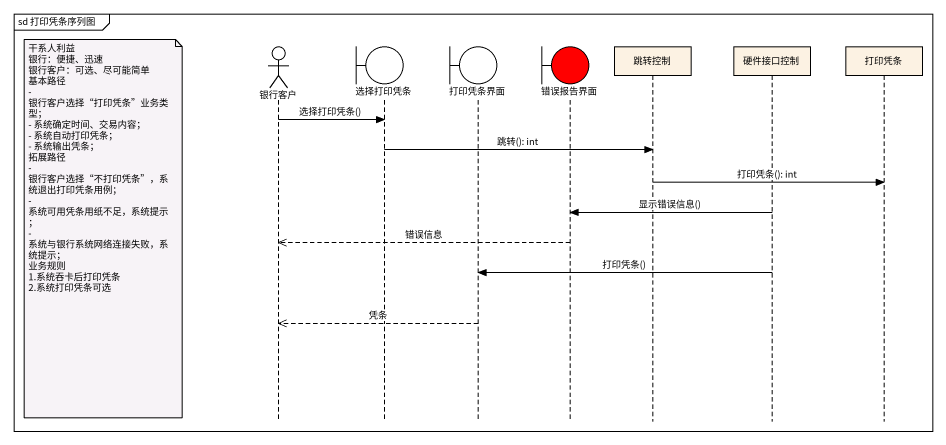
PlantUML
@startuml
mainframe sd 打印凭条序列图
hide footbox
actor 银行客户
boundary 选择打印凭条
boundary 打印凭条界面
boundary 错误报告界面 #FF0000
participant 跳转控制
participant 硬件接口控制
participant 打印凭条

银行客户 -> 选择打印凭条 : 选择打印凭条()
选择打印凭条 -> 跳转控制 : 跳转(): int
跳转控制 -> 打印凭条 : 打印凭条(): int
硬件接口控制 -> 错误报告界面 : 显示错误信息()
note left of 银行客户
  干系人利益
  银行：便捷、迅速
  银行客户：可选、尽可能简单
  基本路径
  - 银行客户选择“打印凭条”业务类型；
  - 系统确定时间、交易内容；
  - 系统自动打印凭条；
  - 系统输出凭条；
  拓展路径
  - 银行客户选择“不打印凭条”，系统退出打印凭条用例；
  - 系统可用凭条用纸不足，系统提示；
  - 系统与银行系统网络连接失败，系统提示；
  业务规则
  1.系统吞卡后打印凭条
  2.系统打印凭条可选
end note
错误报告界面 -->> 银行客户 : 错误信息
硬件接口控制 -> 打印凭条界面 : 打印凭条()
打印凭条界面 -->> 银行客户 : 凭条
@enduml
